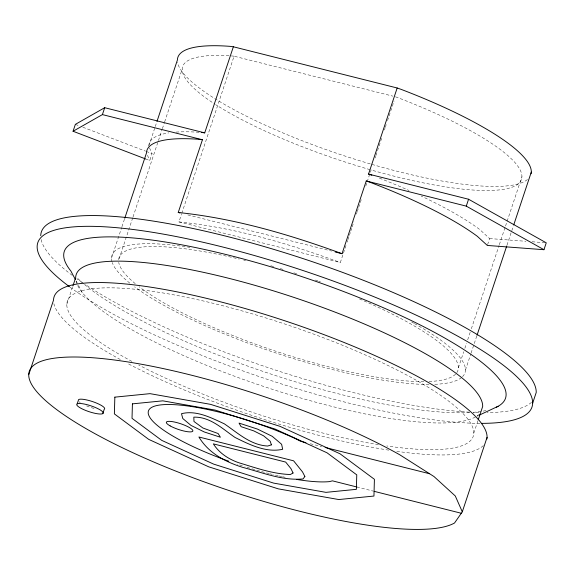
<?xml version="1.0" encoding="UTF-8"?>
<svg xmlns="http://www.w3.org/2000/svg" width="575" height="575" viewBox="0 0 575 575"><rect width="100%" height="100%" fill="white"/><g stroke="black" fill="none" stroke-linecap="round" stroke-linejoin="round"><path stroke-width="0.43" stroke-dasharray="2.88 2.16" d="M66.793 304.333L72.615 286.824M111.521 258.074L121.663 227.578M121.943 226.73L124.48 219.111M149.033 145.31L154.984 127.406M155.272 126.558L156.688 122.295M145.604 158.944L149.773 160.54L152.066 153.647L149.414 147.66M132.724 217.839L118.601 260.31A178.559 39.258 18.4 0 1 239.272 259.095M133.012 216.991L158.154 141.4M158.441 140.552L162.114 129.504M162.394 128.656L164.371 122.712M164.658 121.864L182.174 69.201M345.992 245.518L340.335 262.516L178.94 221.914L181.484 214.267M181.765 213.418L234.068 56.199L392.862 96.147M347.12 242.118L347.688 240.422M347.968 239.574L349.097 236.174M349.384 235.319L350.513 231.926M350.793 231.071L351.929 227.671M352.209 226.823L353.905 221.727M356.45 214.08L357.018 212.376M357.298 211.528L358.426 208.128M358.714 207.28L361.819 197.929M365.779 186.034L366.908 182.634M367.195 181.786L371.148 169.884M375.108 157.988L375.669 156.285M375.957 155.437L381.893 137.59M384.438 129.943L384.998 128.247M385.286 127.391L386.414 123.992M387.543 120.599L394.048 101.049M487.586 244.684L489.62 238.56L479.55 229.375A185.998 40.89 18.4 0 0 421.18 196.046M458.361 367.849L463.73 351.713M464.859 348.313L466.555 343.217M467.683 339.818L470.228 332.178M471.356 328.778L499.043 245.539M499.33 244.691L505.26 226.852M505.547 226.004L521.935 176.741M465.434 370.092L470.81 353.948M471.09 353.093L477.027 335.247M506.992 245.173L511.513 231.574M511.8 230.726L513.489 225.63M473.793 433.155L477.954 420.648M476.963 416.221L478.529 415.481M489.62 238.56L525.895 241.292M532.091 241.759L545.366 242.758M234.068 56.199L232.731 56.027A178.559 39.258 18.4 0 0 215.1 104.262M178.94 221.914C234.377 227.528 288.176 243.433 340.335 262.516M187.766 214.899L331.646 251.088M310.299 443.735L321.619 446.581M356.809 486.975L373.355 491.136M395.463 96.801L397.117 97.376A178.559 39.258 18.4 0 1 521.41 179.537A178.559 39.258 18.4 0 1 370.925 169.92M75.354 124.372L78.689 125.645M82.858 127.233L145.396 151.103M146.23 151.419L152.066 153.647M76.144 280.995L82.254 292.524M147.452 155.293L149.773 160.54M461.61 377.488A185.998 40.89 18.4 0 1 433.334 384.38M429.036 384.452A185.998 40.89 18.4 0 1 134.636 286.875M129.835 283.166A185.998 40.89 18.4 0 1 112.254 262.509M112.01 261.726A185.998 40.89 18.4 0 1 189.807 247.329M270.839 265.758A185.998 40.89 18.4 0 1 274.275 266.764M280.277 268.568A185.998 40.89 18.4 0 1 283.698 269.61M293.911 272.83A185.998 40.89 18.4 0 1 297.332 273.944M315.308 280.047A185.998 40.89 18.4 0 1 317.867 280.952M318.715 281.254A185.998 40.89 18.4 0 1 320.412 281.865M411.607 321.986A185.998 40.89 18.4 0 1 413.741 323.164M414.446 323.56A185.998 40.89 18.4 0 1 462.314 376.862M527.476 179.493A185.998 40.89 18.4 0 1 371.127 164.155M370.264 163.904A185.998 40.89 18.4 0 1 177.538 62.215M455.573 374.145A178.559 39.258 18.4 0 1 428.109 381.548M423.883 381.635A178.559 39.258 18.4 0 1 139.143 286.731M135.269 283.662A178.559 39.258 18.4 0 1 118.745 262.373M243.8 260.202A178.559 39.258 18.4 0 1 245.604 260.655M359.447 298.942A178.559 39.258 18.4 0 1 456.205 373.448M370.056 169.668A178.559 39.258 18.4 0 1 215.841 104.736M148.752 146.158A185.998 40.89 18.4 0 1 168.798 132.89M176.036 132.106A185.998 40.89 18.4 0 1 199.388 132.293M379.435 178.135A185.998 40.89 18.4 0 1 409.033 190.49M479.988 423.365A260.396 57.248 18.4 0 1 70.136 287.213M531.48 402.32A260.396 57.248 18.4 0 1 487.09 412.591M479.025 412.541A260.396 57.248 18.4 0 1 473.362 412.354M469.48 412.16A260.396 57.248 18.4 0 1 85.035 284.359M82.225 282.469A260.396 57.248 18.4 0 1 76.87 278.738M72.249 275.36A260.396 57.248 18.4 0 1 41.041 239.171M485.99 410.55A232.501 51.118 18.4 0 1 472.751 412.361M469.638 412.562A232.501 51.118 18.4 0 1 268.928 373.398A232.501 51.118 18.4 0 1 84.561 284.539M83.821 283.913A232.501 51.118 18.4 0 1 77.115 277.84M478.666 414.647A213.9 47.028 18.4 0 1 477.142 415.847M475.388 416.954A213.9 47.028 18.4 0 1 258.189 384.618A213.9 47.028 18.4 0 1 76.058 281.161M131.891 361.402A213.9 47.028 18.4 0 1 131.316 288.88A213.9 47.028 18.4 0 1 428.461 387.449A213.9 47.028 18.4 0 1 386.781 445.956M378.443 444.669A213.9 47.028 18.4 0 1 138.668 364.996M483.295 445.603A227.851 50.09 18.4 0 1 395.241 451.116M388.772 450.146A227.851 50.09 18.4 0 1 126.989 363.127M120.283 359.519A227.851 50.09 18.4 0 1 53.885 303.679M285.222 477.293A102.3 22.49 18.4 0 1 282.605 476.747M281.728 476.553A102.3 22.49 18.4 0 1 279.069 475.963M278.178 475.762A102.3 22.49 18.4 0 1 272.794 474.49M271.889 474.267A102.3 22.49 18.4 0 1 270.085 473.822M269.272 473.613A102.3 22.49 18.4 0 1 244.871 466.641M242.348 465.836A102.3 22.49 18.4 0 1 237.267 464.162M94.041 408.43A13.951 3.069 18.4 0 1 85.488 405.461M80.248 402.665A13.951 3.069 18.4 0 1 78.983 401.659"/><path stroke-width="0.86" d="M145.604 158.944L73.068 131.258L75.354 124.372L104.693 107.705L204.722 132.868L233.364 46.783L397.174 87.989L401.285 89.427A185.998 40.89 18.4 0 1 531.113 173.751M73.068 131.258L102.407 114.597L104.693 107.705M28.75 374.598L53.518 300.136A227.851 50.09 18.4 0 1 275.26 317.673A227.851 50.09 18.4 0 1 486.903 439.02M72.896 285.991L75.67 277.646A213.9 47.028 18.4 0 1 280.528 293.063A213.9 47.028 18.4 0 1 482.677 406.467L478.235 419.815M124.761 218.263L146.46 153.043A185.998 40.89 18.4 0 1 199.123 139.322L202.436 139.754L178.236 212.498L179.968 212.937M156.975 121.44L177.388 60.073A185.998 40.89 18.4 0 1 230.05 46.352L233.364 46.783M77.187 403.866L78.624 399.56A13.951 3.069 18.4 0 1 94.94 402.442A13.951 3.069 18.4 0 1 104.212 409.328L102.781 413.633A13.951 3.069 18.4 0 1 80.536 408.042A13.951 3.069 18.4 0 1 86.638 404.577A13.951 3.069 18.4 0 1 102.781 413.633M335.117 251.965L342.046 253.704L366.246 180.967L466.275 206.13L543.957 249.708L546.25 242.822L468.567 199.237L368.539 174.081L397.174 87.989M466.275 206.13L468.567 199.237M477.027 335.247L506.712 246.021M513.777 224.782L531.3 172.09M462.3 511.822L455.285 495.973L433.981 476.531L399.826 454.818A227.851 50.09 18.4 0 0 68.784 357.068A227.851 50.09 18.4 0 0 152.598 461.517A227.851 50.09 18.4 0 0 454.537 522.991L462.3 511.822L487.068 437.359M532.637 403.255L536.216 392.495A260.396 57.248 18.4 0 0 290.131 254.43A260.396 57.248 18.4 0 0 40.739 235.664M479.32 415.114L498.18 406.252M543.957 249.708L487.327 245.446L477.257 236.26A185.998 40.89 18.4 0 0 370.357 182.397L366.246 180.967M201.415 132.437L204.722 132.868M178.236 212.498C234.478 218.32 289.088 234.392 342.046 253.704M102.407 114.597L202.436 139.754M305.943 442.642L300.718 441.327L294.752 438.323A102.3 22.49 18.4 0 0 154.143 406.295A102.3 22.49 18.4 0 0 228.8 461.229M325.098 447.458L429.59 473.743M356.809 486.975L332.429 480.837L329.482 481.606A102.3 22.49 18.4 0 1 296.463 479.392M374.224 491.352L461.301 513.259M368.539 174.081L371.824 175.224M75.332 279.457L70.854 270.998A232.501 51.118 18.4 0 1 289.692 272.636A232.501 51.118 18.4 0 1 496.326 407.215M69.525 286.76A260.396 57.248 18.4 0 1 134.823 229.705A260.396 57.248 18.4 0 1 460.23 337.539A260.396 57.248 18.4 0 1 481.764 423.365M114.842 397.145L114.375 413.892L148.752 439.401L208.754 466.842L278.307 488.858L338.768 499.546L373.951 496.052L374.411 479.306L340.041 453.797L280.039 426.355L210.486 404.34L150.018 393.652L114.842 397.145M132.423 403.858L132.02 418.334L161.733 440.378L213.591 464.097L273.7 483.122L325.96 492.358L356.363 489.339L356.766 474.864L327.06 452.82L275.202 429.108L215.086 410.076L162.826 400.84L132.423 403.858M304.865 476.467L303.068 478.946C282.404 480.851 262.337 472.492 242.672 467.353C225.285 461.883 208.538 453.114 198.9 437L293.602 460.819L302.515 471.924L304.865 476.467M293.056 472.988L290.361 474.519C272.478 473.944 255.451 467.712 238.481 462.645C228.318 459.001 219.233 453.1 213.339 443.878L285.696 462.084L290.964 468.654L293.056 472.988M271.4 444.849L267.684 446.035C250.563 445.129 237.755 432.91 224.307 423.818C211.219 417.745 196.183 409.932 181.492 413.698L182.792 418.535L191.029 425.428L204.233 431.954L220.369 437.223L218.141 433.543L202.867 428.001L193.976 421.482L193.818 417.148C210.206 416.659 222.446 428.813 235.053 437.46C249.528 444.612 266.189 452.992 282.663 449.283L281.621 444.281L272.255 436.339L257.428 429.072L239.049 423.099L241.097 426.686L253.776 430.883L263.63 435.836L270.228 441.269L271.4 444.849M170.157 425.91A13.951 3.069 18.4 0 0 192.402 431.509A13.951 3.069 18.4 0 0 176.259 422.445A13.951 3.069 18.4 0 0 170.157 425.91"/></g></svg>
